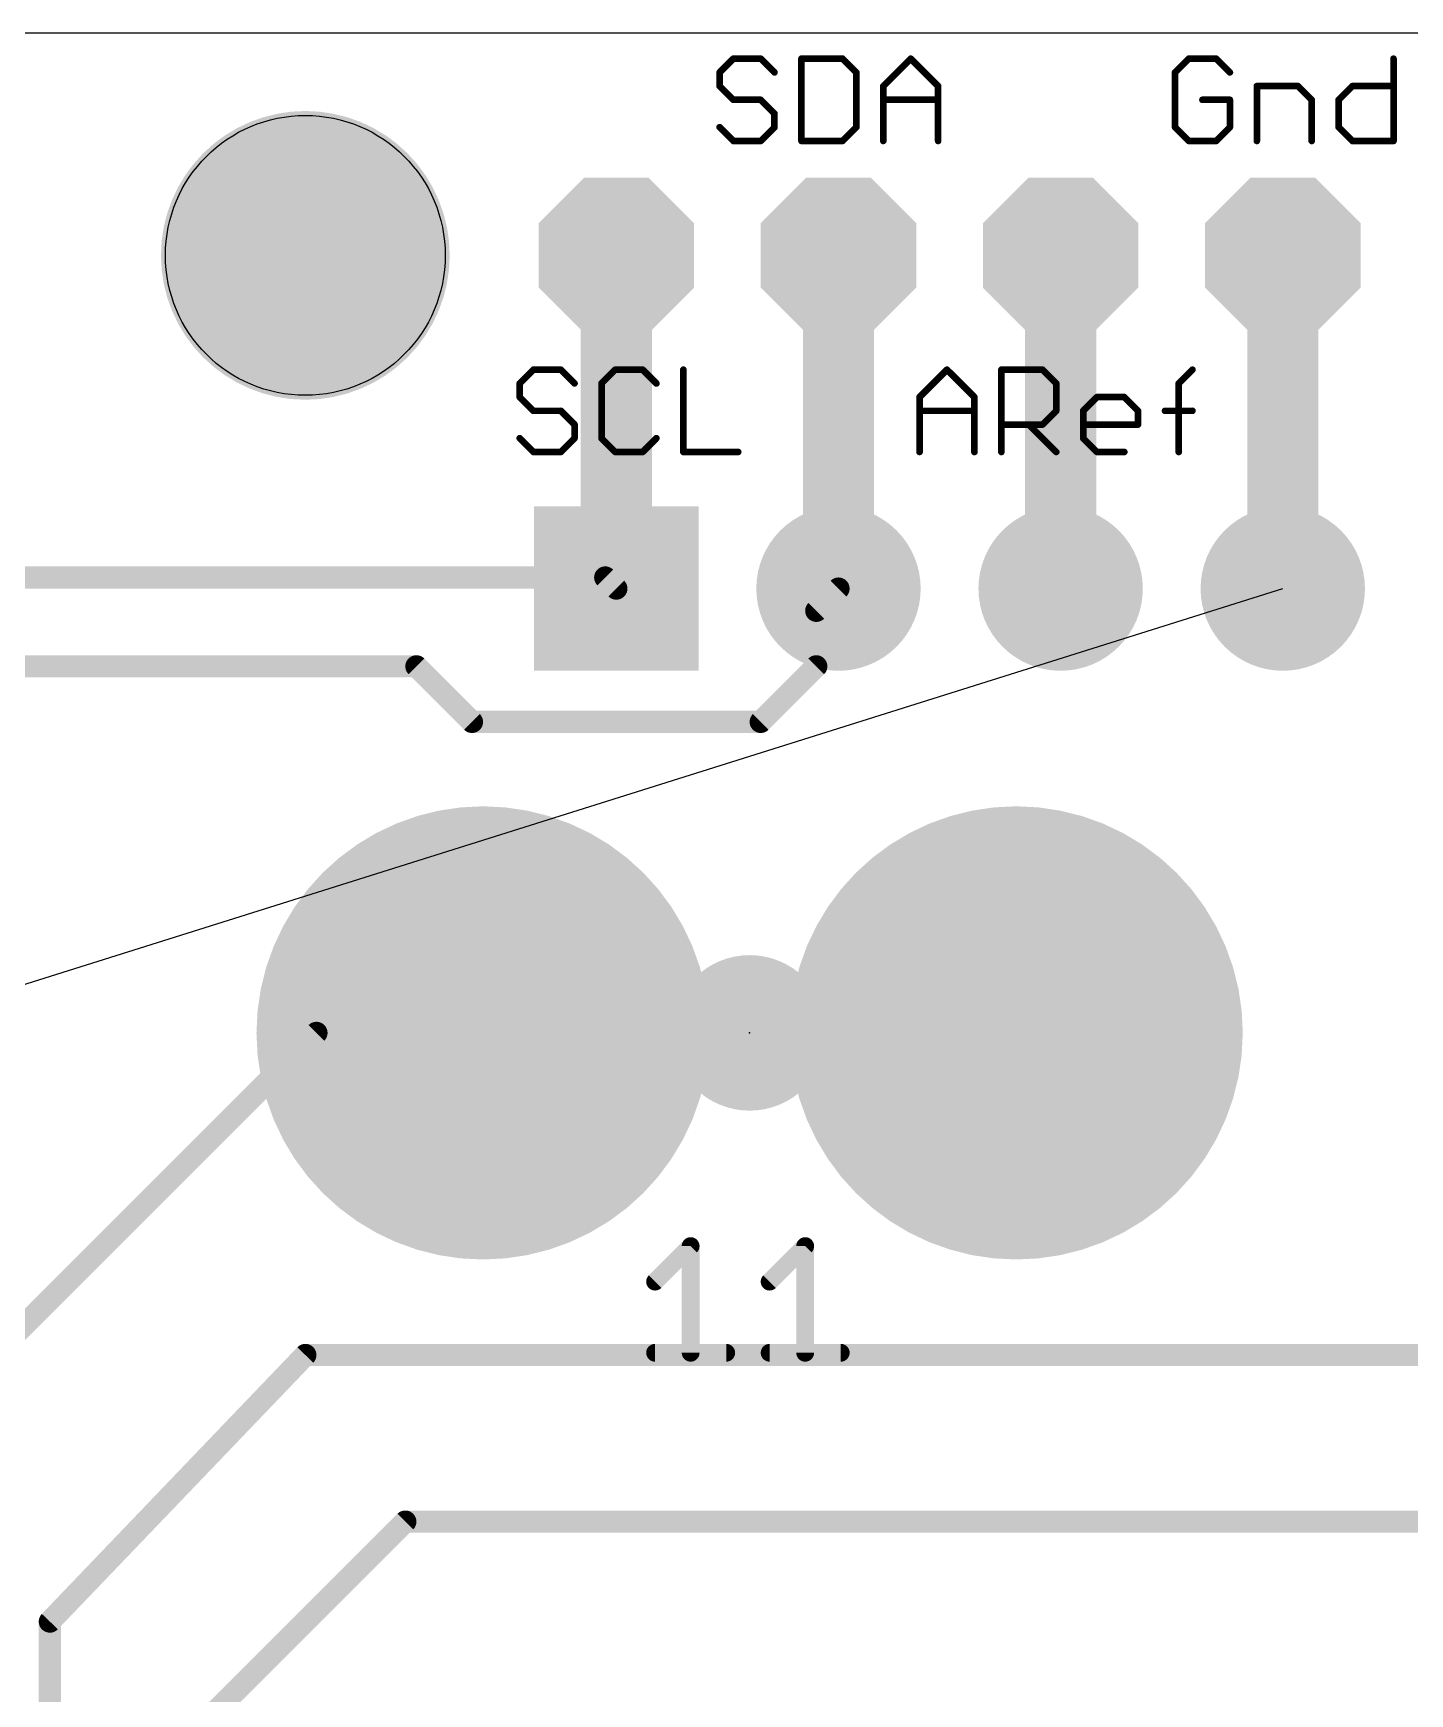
# Model space of a CAD drawing. Extents: x 0 to 68.6, y 0 to 53.3.
# Drawn here: x 12.13 to 27.87, y 34.35 to 53.34 of the extents above; entities that cross this region are included whole.
import ezdxf

# ---------------------------------------------------------------- set-up
doc = ezdxf.new("R2010")
doc.units = 0
for name, color, linetype in [('1', 12, 'CONTINUOUS'), ('17', 110, 'CONTINUOUS'), ('19', 53, 'CONTINUOUS'), ('20', 53, 'CONTINUOUS'), ('21', 40, 'CONTINUOUS'), ('23', 53, 'CONTINUOUS'), ('29', 253, 'CONTINUOUS')]:
    doc.layers.add(name, color=color, linetype=linetype)

# ---------------------------------------------------------------- blocks, each defined once
blk = doc.blocks.new('ROUNDP')
at = {"const_width": 0.5}
blk.add_lwpolyline([(0, -0.25, 1), (0, 0.25, 1), (0, -0.25)], format="xyb", dxfattribs=at)
blk = doc.blocks.new('SQUAREP')
blk.add_solid([(-0.5, -0.5), (0.5, -0.5), (-0.5, 0.5), (0.5, 0.5)])
blk = doc.blocks.new('OCTAGONP')
at = {"const_width": 0.5}
blk.add_lwpolyline([(-0.25, -0.1036), (-0.25, 0.1036), (-0.1036, 0.25), (0.1036, 0.25), (0.25, 0.1036), (0.25, -0.1036), (0.1036, -0.25), (-0.1036, -0.25), (-0.25, -0.1036), (-0.25, 0.1036)], dxfattribs=at)

msp = doc.modelspace()

# ---------------------------------------------------------------- linework, layer by layer
at = {"layer": '1'}
for points, const_width in [([(18.796, 50.8), (18.796, 46.99)], 0.8128), ([(21.336, 50.8), (21.336, 46.99)], 0.8128), ([(23.876, 50.8), (23.876, 46.99)], 0.8128), ([(26.416, 50.8), (26.416, 46.99)], 0.8128), ([(3.81, 47.117), (18.669, 47.117)], 0.254), ([(18.669, 47.117), (18.796, 46.99)], 0.254), ([(21.082, 46.736), (21.336, 46.99)], 0.254), ([(21.082, 46.101), (21.082, 46.736)], 0.254), ([(7.747, 46.101), (16.51, 46.101)], 0.254), ([(16.51, 46.101), (17.145, 45.466)], 0.254), ([(20.447, 45.466), (21.082, 46.101)], 0.254), ([(17.145, 45.466), (20.447, 45.466)], 0.254), ([(11.43, 37.973), (15.367, 41.91)], 0.254), ([(15.367, 41.91), (17.272, 41.91)], 0.254), ([(17.272, 41.91), (20.32, 41.91)], 0.254), ([(20.32, 41.91), (23.368, 41.91)], 0.254), ([(12.319, 35.179), (15.24, 38.227)], 0.254), ([(15.24, 38.227), (28.575, 38.227)], 0.254), ([(13.208, 33.147), (16.383, 36.322)], 0.254), ([(16.383, 36.322), (46.99, 36.322)], 0.254), ([(12.319, 32.131), (12.319, 35.179)], 0.254)]:
    msp.add_lwpolyline(points, dxfattribs=dict(at, const_width=const_width))
for points, const_width in [([(18.9992, 50.8, 1), (18.5928, 50.8)], 0.4064), ([(21.5392, 50.8, 1), (21.1328, 50.8)], 0.4064), ([(24.0792, 50.8, 1), (23.6728, 50.8)], 0.4064), ([(26.6192, 50.8, 1), (26.2128, 50.8)], 0.4064), ([(18.5928, 46.99, 1), (18.9992, 46.99)], 0.4064), ([(18.7139, 47.1619, 1), (18.6241, 47.0721)], 0.127), ([(18.669, 47.0535, 1), (18.669, 47.1805)], 0.127), ([(18.7511, 46.9451, 1), (18.8409, 47.0349)], 0.127), ([(21.1328, 46.99, 1), (21.5392, 46.99)], 0.4064), ([(21.3809, 46.9451, 1), (21.2911, 47.0349)], 0.127), ([(23.6728, 46.99, 1), (24.0792, 46.99)], 0.4064), ([(26.2128, 46.99, 1), (26.6192, 46.99)], 0.4064), ([(21.1455, 46.736, 1), (21.0185, 46.736)], 0.127), ([(21.0371, 46.7809, 1), (21.1269, 46.6911)], 0.127), ([(16.5549, 46.1459, 1), (16.4651, 46.0561)], 0.127), ([(16.51, 46.0375, 1), (16.51, 46.1645)], 0.127), ([(21.0185, 46.101, 1), (21.1455, 46.101)], 0.127), ([(21.1269, 46.0561, 1), (21.0371, 46.1459)], 0.127), ([(17.145, 45.5295, 1), (17.145, 45.4025)], 0.127), ([(17.1001, 45.4211, 1), (17.1899, 45.5109)], 0.127), ([(20.4021, 45.5109, 1), (20.4919, 45.4211)], 0.127), ([(20.447, 45.4025, 1), (20.447, 45.5295)], 0.127), ([(15.367, 41.9735, 1), (15.367, 41.8465)], 0.127), ([(15.4119, 41.8651, 1), (15.3221, 41.9549)], 0.127), ([(17.272, 41.9735, 1), (17.272, 41.8465)], 0.127), ([(17.272, 41.8465, 1), (17.272, 41.9735)], 0.127), ([(20.32, 41.9735, 1), (20.32, 41.8465)], 0.127), ([(20.32, 41.8465, 1), (20.32, 41.9735)], 0.127), ([(23.368, 41.8465, 1), (23.368, 41.9735)], 0.127), ([(15.24, 38.2905, 1), (15.24, 38.1635)], 0.127), ([(15.2858, 38.1831, 1), (15.1942, 38.2709)], 0.127), ([(16.383, 36.3855, 1), (16.383, 36.2585)], 0.127), ([(16.4279, 36.2771, 1), (16.3381, 36.3669)], 0.127), ([(12.3825, 35.179, 1), (12.2555, 35.179)], 0.127), ([(12.2732, 35.2229, 1), (12.3648, 35.1351)], 0.127)]:
    msp.add_lwpolyline(points, format="xyb", dxfattribs=dict(at, const_width=const_width))
at = {"layer": '19'}
msp.add_line((10.668, 42.037), (26.416, 46.99), dxfattribs=at)
at = {"layer": '20'}
msp.add_line((64.516, 53.34), (0, 53.34), dxfattribs=at)
msp.add_circle((15.24, 50.8), 1.6, dxfattribs=at)
at = {"layer": '21'}
for points, const_width in [([(20.1339, 53.0487), (19.9771, 52.8919)], 0.0762), ([(20.4474, 53.0487), (20.1339, 53.0487)], 0.0762), ([(20.6042, 52.8919), (20.4474, 53.0487)], 0.0762), ([(20.9126, 53.0487), (20.9126, 52.1081)], 0.0762), ([(21.3829, 53.0487), (20.9126, 53.0487)], 0.0762), ([(21.5397, 52.8919), (21.3829, 53.0487)], 0.0762), ([(21.8481, 52.7352), (22.1617, 53.0487)], 0.0762), ([(22.1617, 53.0487), (22.4752, 52.7352)], 0.0762), ([(25.3409, 53.0487), (25.1841, 52.8919)], 0.0762), ([(25.6544, 53.0487), (25.3409, 53.0487)], 0.0762), ([(25.8112, 52.8919), (25.6544, 53.0487)], 0.0762), ([(27.6822, 53.0487), (27.6822, 52.1081)], 0.0762), ([(19.9771, 52.8919), (19.9771, 52.7352)], 0.0762), ([(21.5397, 52.2649), (21.5397, 52.8919)], 0.0762), ([(25.1841, 52.8919), (25.1841, 52.2649)], 0.0762), ([(19.9771, 52.7352), (20.1339, 52.5784)], 0.0762), ([(20.1339, 52.5784), (20.4474, 52.5784)], 0.0762), ([(20.4474, 52.5784), (20.6042, 52.4216)], 0.0762), ([(21.8481, 52.1081), (21.8481, 52.7352)], 0.0762), ([(21.8481, 52.5784), (22.4752, 52.5784)], 0.0762), ([(22.4752, 52.7352), (22.4752, 52.1081)], 0.0762), ([(25.8112, 52.5784), (25.4976, 52.5784)], 0.0762), ([(25.8112, 52.2649), (25.8112, 52.5784)], 0.0762), ([(26.1196, 52.1081), (26.1196, 52.7352)], 0.0762), ([(26.1196, 52.7352), (26.5899, 52.7352)], 0.0762), ([(26.5899, 52.7352), (26.7467, 52.5784)], 0.0762), ([(26.7467, 52.5784), (26.7467, 52.1081)], 0.0762), ([(27.0551, 52.5784), (27.2119, 52.7352)], 0.0762), ([(27.0551, 52.2649), (27.0551, 52.5784)], 0.0762), ([(27.2119, 52.7352), (27.6822, 52.7352)], 0.0762), ([(20.6042, 52.4216), (20.6042, 52.2649)], 0.0762), ([(20.1339, 52.1081), (19.9771, 52.2649)], 0.0762), ([(20.6042, 52.2649), (20.4474, 52.1081)], 0.0762), ([(21.3829, 52.1081), (21.5397, 52.2649)], 0.0762), ([(25.1841, 52.2649), (25.3409, 52.1081)], 0.0762), ([(25.6544, 52.1081), (25.8112, 52.2649)], 0.0762), ([(27.2119, 52.1081), (27.0551, 52.2649)], 0.0762), ([(20.4474, 52.1081), (20.1339, 52.1081)], 0.0762), ([(20.9126, 52.1081), (21.3829, 52.1081)], 0.0762), ([(25.3409, 52.1081), (25.6544, 52.1081)], 0.0762), ([(27.6822, 52.1081), (27.2119, 52.1081)], 0.0762), ([(17.8479, 49.4927), (17.6911, 49.3359)], 0.0762), ([(17.6911, 49.3359), (17.6911, 49.1792)], 0.0762), ([(18.1614, 49.4927), (17.8479, 49.4927)], 0.0762), ([(18.3182, 49.3359), (18.1614, 49.4927)], 0.0762), ([(18.7834, 49.4927), (18.6266, 49.3359)], 0.0762), ([(18.6266, 49.3359), (18.6266, 48.7089)], 0.0762), ([(19.0969, 49.4927), (18.7834, 49.4927)], 0.0762), ([(19.2537, 49.3359), (19.0969, 49.4927)], 0.0762), ([(19.5621, 49.4927), (19.5621, 48.5521)], 0.0762), ([(22.2631, 49.1792), (22.5766, 49.4927)], 0.0762), ([(22.5766, 49.4927), (22.8902, 49.1792)], 0.0762), ([(23.1986, 48.5521), (23.1986, 49.4927)], 0.0762), ([(23.1986, 49.4927), (23.6689, 49.4927)], 0.0762), ([(23.6689, 49.4927), (23.8257, 49.3359)], 0.0762), ([(23.8257, 49.3359), (23.8257, 49.0224)], 0.0762), ([(25.2264, 49.3359), (25.3832, 49.4927)], 0.0762), ([(25.2264, 48.5521), (25.2264, 49.3359)], 0.0762), ([(17.6911, 49.1792), (17.8479, 49.0224)], 0.0762), ([(22.2631, 48.5521), (22.2631, 49.1792)], 0.0762), ([(22.8902, 49.1792), (22.8902, 48.5521)], 0.0762), ([(24.1341, 49.0224), (24.2909, 49.1792)], 0.0762), ([(24.2909, 49.1792), (24.6044, 49.1792)], 0.0762), ([(24.6044, 49.1792), (24.7612, 49.0224)], 0.0762), ([(17.8479, 49.0224), (18.1614, 49.0224)], 0.0762), ([(18.1614, 49.0224), (18.3182, 48.8656)], 0.0762), ([(22.2631, 49.0224), (22.8902, 49.0224)], 0.0762), ([(23.8257, 49.0224), (23.6689, 48.8656)], 0.0762), ([(24.1341, 48.7089), (24.1341, 49.0224)], 0.0762), ([(24.7612, 49.0224), (24.7612, 48.8656)], 0.0762), ([(25.0697, 49.0224), (25.3832, 49.0224)], 0.0762), ([(18.3182, 48.8656), (18.3182, 48.7089)], 0.0762), ([(23.6689, 48.8656), (23.1986, 48.8656)], 0.0762), ([(23.5122, 48.8656), (23.8257, 48.5521)], 0.0762), ([(24.7612, 48.8656), (24.1341, 48.8656)], 0.0762), ([(17.8479, 48.5521), (17.6911, 48.7089)], 0.0762), ([(18.3182, 48.7089), (18.1614, 48.5521)], 0.0762), ([(18.6266, 48.7089), (18.7834, 48.5521)], 0.0762), ([(19.0969, 48.5521), (19.2537, 48.7089)], 0.0762), ([(24.2909, 48.5521), (24.1341, 48.7089)], 0.0762), ([(18.1614, 48.5521), (17.8479, 48.5521)], 0.0762), ([(18.7834, 48.5521), (19.0969, 48.5521)], 0.0762), ([(19.5621, 48.5521), (20.1892, 48.5521)], 0.0762), ([(24.6044, 48.5521), (24.2909, 48.5521)], 0.0762), ([(19.2389, 39.0659), (19.6456, 39.4726)], 0.2032), ([(19.6456, 39.4726), (19.6456, 38.2524)], 0.2032), ([(20.5486, 39.0659), (20.9553, 39.4726)], 0.2032), ([(20.9553, 39.4726), (20.9553, 38.2524)], 0.2032), ([(19.2389, 38.2524), (20.0524, 38.2524)], 0.2032), ([(20.5486, 38.2524), (21.3621, 38.2524)], 0.2032)]:
    msp.add_lwpolyline(points, dxfattribs=dict(at, const_width=const_width))
for points, const_width in [([(20.1339, 53.0678, 1), (20.1339, 53.0297)], 0.0381), ([(20.1473, 53.0352, 1), (20.1204, 53.0622)], 0.0381), ([(20.4609, 53.0622, 1), (20.4339, 53.0352)], 0.0381), ([(20.4474, 53.0297, 1), (20.4474, 53.0678)], 0.0381), ([(20.9317, 53.0487, 1), (20.8936, 53.0487)], 0.0381), ([(20.9126, 53.0678, 1), (20.9126, 53.0297)], 0.0381), ([(21.3964, 53.0622, 1), (21.3694, 53.0352)], 0.0381), ([(21.3829, 53.0297, 1), (21.3829, 53.0678)], 0.0381), ([(22.1751, 53.0622, 1), (22.1482, 53.0352)], 0.0381), ([(22.1751, 53.0352, 1), (22.1482, 53.0622)], 0.0381), ([(25.3409, 53.0678, 1), (25.3409, 53.0297)], 0.0381), ([(25.3543, 53.0352, 1), (25.3274, 53.0622)], 0.0381), ([(25.6679, 53.0622, 1), (25.6409, 53.0352)], 0.0381), ([(25.6544, 53.0297, 1), (25.6544, 53.0678)], 0.0381), ([(27.7013, 53.0487, 1), (27.6632, 53.0487)], 0.0381), ([(19.9636, 52.9054, 1), (19.9906, 52.8785)], 0.0381), ([(19.9962, 52.8919, 1), (19.9581, 52.8919)], 0.0381), ([(20.5907, 52.8785, 1), (20.6176, 52.9054)], 0.0381), ([(21.5587, 52.8919, 1), (21.5206, 52.8919)], 0.0381), ([(21.5262, 52.8785, 1), (21.5532, 52.9054)], 0.0381), ([(25.2032, 52.8919, 1), (25.1651, 52.8919)], 0.0381), ([(25.1706, 52.9054, 1), (25.1976, 52.8785)], 0.0381), ([(25.7977, 52.8785, 1), (25.8246, 52.9054)], 0.0381), ([(19.9906, 52.7486, 1), (19.9636, 52.7217)], 0.0381), ([(19.9581, 52.7352, 1), (19.9962, 52.7352)], 0.0381), ([(20.1339, 52.5975, 1), (20.1339, 52.5594)], 0.0381), ([(20.1204, 52.5649, 1), (20.1473, 52.5919)], 0.0381), ([(20.4609, 52.5919, 1), (20.4339, 52.5649)], 0.0381), ([(20.4474, 52.5594, 1), (20.4474, 52.5975)], 0.0381), ([(21.8481, 52.5975, 1), (21.8481, 52.5594)], 0.0381), ([(21.8672, 52.7352, 1), (21.8291, 52.7352)], 0.0381), ([(21.8347, 52.7486, 1), (21.8616, 52.7217)], 0.0381), ([(22.4943, 52.7352, 1), (22.4562, 52.7352)], 0.0381), ([(22.4617, 52.7217, 1), (22.4887, 52.7486)], 0.0381), ([(22.4752, 52.5594, 1), (22.4752, 52.5975)], 0.0381), ([(25.4976, 52.5975, 1), (25.4976, 52.5594)], 0.0381), ([(25.8302, 52.5784, 1), (25.7921, 52.5784)], 0.0381), ([(25.8112, 52.5594, 1), (25.8112, 52.5975)], 0.0381), ([(26.1196, 52.7542, 1), (26.1196, 52.7161)], 0.0381), ([(26.1387, 52.7352, 1), (26.1006, 52.7352)], 0.0381), ([(26.6034, 52.7486, 1), (26.5764, 52.7217)], 0.0381), ([(26.5899, 52.7161, 1), (26.5899, 52.7542)], 0.0381), ([(26.7657, 52.5784, 1), (26.7276, 52.5784)], 0.0381), ([(26.7332, 52.5649, 1), (26.7602, 52.5919)], 0.0381), ([(27.0417, 52.5919, 1), (27.0686, 52.5649)], 0.0381), ([(27.0742, 52.5784, 1), (27.0361, 52.5784)], 0.0381), ([(27.2119, 52.7542, 1), (27.2119, 52.7161)], 0.0381), ([(27.2254, 52.7217, 1), (27.1984, 52.7486)], 0.0381), ([(27.6822, 52.7161, 1), (27.6822, 52.7542)], 0.0381), ([(20.6232, 52.4216, 1), (20.5851, 52.4216)], 0.0381), ([(20.5907, 52.4082, 1), (20.6176, 52.4351)], 0.0381), ([(19.9906, 52.2783, 1), (19.9636, 52.2514)], 0.0381), ([(20.5851, 52.2649, 1), (20.6232, 52.2649)], 0.0381), ([(20.6176, 52.2514, 1), (20.5907, 52.2783)], 0.0381), ([(21.5206, 52.2649, 1), (21.5587, 52.2649)], 0.0381), ([(21.5532, 52.2514, 1), (21.5262, 52.2783)], 0.0381), ([(25.1976, 52.2783, 1), (25.1706, 52.2514)], 0.0381), ([(25.1651, 52.2649, 1), (25.2032, 52.2649)], 0.0381), ([(25.7921, 52.2649, 1), (25.8302, 52.2649)], 0.0381), ([(25.8246, 52.2514, 1), (25.7977, 52.2783)], 0.0381), ([(27.0686, 52.2783, 1), (27.0417, 52.2514)], 0.0381), ([(27.0361, 52.2649, 1), (27.0742, 52.2649)], 0.0381), ([(20.1339, 52.1272, 1), (20.1339, 52.0891)], 0.0381), ([(20.1204, 52.0946, 1), (20.1473, 52.1216)], 0.0381), ([(20.4339, 52.1216, 1), (20.4609, 52.0946)], 0.0381), ([(20.4474, 52.0891, 1), (20.4474, 52.1272)], 0.0381), ([(20.9126, 52.1272, 1), (20.9126, 52.0891)], 0.0381), ([(20.8936, 52.1081, 1), (20.9317, 52.1081)], 0.0381), ([(21.3694, 52.1216, 1), (21.3964, 52.0946)], 0.0381), ([(21.3829, 52.0891, 1), (21.3829, 52.1272)], 0.0381), ([(21.8291, 52.1081, 1), (21.8672, 52.1081)], 0.0381), ([(22.4562, 52.1081, 1), (22.4943, 52.1081)], 0.0381), ([(25.3409, 52.1272, 1), (25.3409, 52.0891)], 0.0381), ([(25.3274, 52.0946, 1), (25.3543, 52.1216)], 0.0381), ([(25.6409, 52.1216, 1), (25.6679, 52.0946)], 0.0381), ([(25.6544, 52.0891, 1), (25.6544, 52.1272)], 0.0381), ([(26.1006, 52.1081, 1), (26.1387, 52.1081)], 0.0381), ([(26.7276, 52.1081, 1), (26.7657, 52.1081)], 0.0381), ([(27.2119, 52.1272, 1), (27.2119, 52.0891)], 0.0381), ([(27.1984, 52.0946, 1), (27.2254, 52.1216)], 0.0381), ([(27.6632, 52.1081, 1), (27.7013, 52.1081)], 0.0381), ([(27.6822, 52.0891, 1), (27.6822, 52.1272)], 0.0381), ([(17.6776, 49.3494, 1), (17.7046, 49.3225)], 0.0381), ([(17.7102, 49.3359, 1), (17.6721, 49.3359)], 0.0381), ([(17.8479, 49.5118, 1), (17.8479, 49.4737)], 0.0381), ([(17.8613, 49.4792, 1), (17.8344, 49.5062)], 0.0381), ([(18.1749, 49.5062, 1), (18.1479, 49.4792)], 0.0381), ([(18.1614, 49.4737, 1), (18.1614, 49.5118)], 0.0381), ([(18.3047, 49.3225, 1), (18.3316, 49.3494)], 0.0381), ([(18.6131, 49.3494, 1), (18.6401, 49.3225)], 0.0381), ([(18.6457, 49.3359, 1), (18.6076, 49.3359)], 0.0381), ([(18.7834, 49.5118, 1), (18.7834, 49.4737)], 0.0381), ([(18.7969, 49.4792, 1), (18.7699, 49.5062)], 0.0381), ([(19.1104, 49.5062, 1), (19.0834, 49.4792)], 0.0381), ([(19.0969, 49.4737, 1), (19.0969, 49.5118)], 0.0381), ([(19.2402, 49.3225, 1), (19.2672, 49.3494)], 0.0381), ([(19.5812, 49.4927, 1), (19.5431, 49.4927)], 0.0381), ([(22.5901, 49.5062, 1), (22.5632, 49.4792)], 0.0381), ([(22.5901, 49.4792, 1), (22.5632, 49.5062)], 0.0381), ([(23.1986, 49.5118, 1), (23.1986, 49.4737)], 0.0381), ([(23.2177, 49.4927, 1), (23.1796, 49.4927)], 0.0381), ([(23.6824, 49.5062, 1), (23.6554, 49.4792)], 0.0381), ([(23.6689, 49.4737, 1), (23.6689, 49.5118)], 0.0381), ([(23.8447, 49.3359, 1), (23.8066, 49.3359)], 0.0381), ([(23.8122, 49.3225, 1), (23.8392, 49.3494)], 0.0381), ([(25.2455, 49.3359, 1), (25.2074, 49.3359)], 0.0381), ([(25.213, 49.3494, 1), (25.2399, 49.3225)], 0.0381), ([(25.3967, 49.4792, 1), (25.3697, 49.5062)], 0.0381), ([(17.7046, 49.1926, 1), (17.6776, 49.1657)], 0.0381), ([(17.6721, 49.1792, 1), (17.7102, 49.1792)], 0.0381), ([(22.2822, 49.1792, 1), (22.2441, 49.1792)], 0.0381), ([(22.2496, 49.1926, 1), (22.2766, 49.1657)], 0.0381), ([(22.9092, 49.1792, 1), (22.8711, 49.1792)], 0.0381), ([(22.8767, 49.1657, 1), (22.9036, 49.1926)], 0.0381), ([(24.2909, 49.1982, 1), (24.2909, 49.1601)], 0.0381), ([(24.3044, 49.1657, 1), (24.2774, 49.1926)], 0.0381), ([(24.6179, 49.1926, 1), (24.591, 49.1657)], 0.0381), ([(24.6044, 49.1601, 1), (24.6044, 49.1982)], 0.0381), ([(17.8479, 49.0415, 1), (17.8479, 49.0034)], 0.0381), ([(17.8344, 49.0089, 1), (17.8613, 49.0359)], 0.0381), ([(18.1749, 49.0359, 1), (18.1479, 49.0089)], 0.0381), ([(18.1614, 49.0034, 1), (18.1614, 49.0415)], 0.0381), ([(22.2631, 49.0415, 1), (22.2631, 49.0034)], 0.0381), ([(22.8902, 49.0034, 1), (22.8902, 49.0415)], 0.0381), ([(23.8066, 49.0224, 1), (23.8447, 49.0224)], 0.0381), ([(23.8392, 49.0089, 1), (23.8122, 49.0359)], 0.0381), ([(24.1532, 49.0224, 1), (24.1151, 49.0224)], 0.0381), ([(24.1207, 49.0359, 1), (24.1476, 49.0089)], 0.0381), ([(24.7803, 49.0224, 1), (24.7422, 49.0224)], 0.0381), ([(24.7477, 49.0089, 1), (24.7747, 49.0359)], 0.0381), ([(25.0697, 49.0415, 1), (25.0697, 49.0034)], 0.0381), ([(25.3832, 49.0034, 1), (25.3832, 49.0415)], 0.0381), ([(18.3372, 48.8656, 1), (18.2991, 48.8656)], 0.0381), ([(18.3047, 48.8522, 1), (18.3316, 48.8791)], 0.0381), ([(23.1986, 48.8847, 1), (23.1986, 48.8466)], 0.0381), ([(23.5256, 48.8791, 1), (23.4987, 48.8522)], 0.0381), ([(23.6554, 48.8791, 1), (23.6824, 48.8522)], 0.0381), ([(23.6689, 48.8466, 1), (23.6689, 48.8847)], 0.0381), ([(24.1341, 48.8847, 1), (24.1341, 48.8466)], 0.0381), ([(24.7422, 48.8656, 1), (24.7803, 48.8656)], 0.0381), ([(24.7612, 48.8466, 1), (24.7612, 48.8847)], 0.0381), ([(17.7046, 48.7223, 1), (17.6776, 48.6954)], 0.0381), ([(18.2991, 48.7089, 1), (18.3372, 48.7089)], 0.0381), ([(18.3316, 48.6954, 1), (18.3047, 48.7223)], 0.0381), ([(18.6401, 48.7223, 1), (18.6131, 48.6954)], 0.0381), ([(18.6076, 48.7089, 1), (18.6457, 48.7089)], 0.0381), ([(19.2672, 48.6954, 1), (19.2402, 48.7223)], 0.0381), ([(24.1151, 48.7089, 1), (24.1532, 48.7089)], 0.0381), ([(24.1476, 48.7223, 1), (24.1207, 48.6954)], 0.0381), ([(17.8479, 48.5712, 1), (17.8479, 48.5331)], 0.0381), ([(17.8344, 48.5386, 1), (17.8613, 48.5656)], 0.0381), ([(18.1479, 48.5656, 1), (18.1749, 48.5386)], 0.0381), ([(18.1614, 48.5331, 1), (18.1614, 48.5712)], 0.0381), ([(18.7834, 48.5712, 1), (18.7834, 48.5331)], 0.0381), ([(18.7699, 48.5386, 1), (18.7969, 48.5656)], 0.0381), ([(19.0834, 48.5656, 1), (19.1104, 48.5386)], 0.0381), ([(19.0969, 48.5331, 1), (19.0969, 48.5712)], 0.0381), ([(19.5621, 48.5712, 1), (19.5621, 48.5331)], 0.0381), ([(19.5431, 48.5521, 1), (19.5812, 48.5521)], 0.0381), ([(20.1892, 48.5331, 1), (20.1892, 48.5712)], 0.0381), ([(22.2441, 48.5521, 1), (22.2822, 48.5521)], 0.0381), ([(22.8711, 48.5521, 1), (22.9092, 48.5521)], 0.0381), ([(23.1796, 48.5521, 1), (23.2177, 48.5521)], 0.0381), ([(23.8122, 48.5386, 1), (23.8392, 48.5656)], 0.0381), ([(24.2909, 48.5712, 1), (24.2909, 48.5331)], 0.0381), ([(24.2774, 48.5386, 1), (24.3044, 48.5656)], 0.0381), ([(24.6044, 48.5331, 1), (24.6044, 48.5712)], 0.0381), ([(25.2074, 48.5521, 1), (25.2455, 48.5521)], 0.0381), ([(19.6964, 39.4726, 1), (19.5948, 39.4726)], 0.1016), ([(19.6815, 39.4367, 1), (19.6097, 39.5086)], 0.1016), ([(21.0061, 39.4726, 1), (20.9045, 39.4726)], 0.1016), ([(20.9913, 39.4367, 1), (20.9194, 39.5086)], 0.1016), ([(19.203, 39.1018, 1), (19.2748, 39.03)], 0.1016), ([(20.5127, 39.1018, 1), (20.5845, 39.03)], 0.1016), ([(19.2389, 38.3032, 1), (19.2389, 38.2016)], 0.1016), ([(20.0524, 38.2016, 1), (20.0524, 38.3032)], 0.1016), ([(20.5486, 38.3032, 1), (20.5486, 38.2016)], 0.1016), ([(21.3621, 38.2016, 1), (21.3621, 38.3032)], 0.1016), ([(19.5948, 38.2524, 1), (19.6964, 38.2524)], 0.1016), ([(20.9045, 38.2524, 1), (21.0061, 38.2524)], 0.1016)]:
    msp.add_lwpolyline(points, format="xyb", dxfattribs=dict(at, const_width=const_width))
at = {"layer": '23'}
msp.add_point((20.32, 41.91), dxfattribs=at)
msp.add_point((20.32, 41.91), dxfattribs=at)
at = {"layer": '29', "const_width": 1.6508}
msp.add_lwpolyline([(15.24, 49.9746, 1), (15.24, 51.6254, 1), (15.24, 49.9746)], format="xyb", dxfattribs=at)

# ---------------------------------------------------------------- block references
at = {"layer": '17', "xscale": 1.6764, "yscale": 1.6764}
for p in [(18.796, 50.8), (18.796, 50.8), (21.336, 50.8), (21.336, 50.8), (23.876, 50.8), (23.876, 50.8), (26.416, 50.8), (26.416, 50.8)]:
    msp.add_blockref('OCTAGONP', p, dxfattribs=at)
at = {"layer": '17'}
for name, p, xscale, yscale, rotation in [('SQUAREP', (18.796, 46.99), 1.778, 1.778, 90), ('SQUAREP', (18.796, 46.99), 1.778, 1.778, 90), ('ROUNDP', (21.336, 46.99), 1.778, 1.778, 90), ('ROUNDP', (21.336, 46.99), 1.778, 1.778, 90), ('ROUNDP', (23.876, 46.99), 1.778, 1.778, 90), ('ROUNDP', (23.876, 46.99), 1.778, 1.778, 90), ('ROUNDP', (26.416, 46.99), 1.778, 1.778, 90), ('ROUNDP', (26.416, 46.99), 1.778, 1.778, 90), ('ROUNDP', (17.272, 41.91), 5.08, 5.08, 90), ('ROUNDP', (17.272, 41.91), 5.08, 5.08, 90), ('ROUNDP', (23.368, 41.91), 5.08, 5.08, 90), ('ROUNDP', (23.368, 41.91), 5.08, 5.08, 90), ('ROUNDP', (20.32, 41.91), 1.6764, 1.6764, 180), ('ROUNDP', (20.32, 41.91), 1.6764, 1.6764, 180)]:
    msp.add_blockref(name, p, dxfattribs=dict(at, xscale=xscale, yscale=yscale, rotation=rotation))
at = {"layer": '29', "xscale": 1.778, "yscale": 1.778}
for p in [(18.796, 50.8), (21.336, 50.8), (23.876, 50.8), (26.416, 50.8)]:
    msp.add_blockref('OCTAGONP', p, dxfattribs=at)
at = {"layer": '29'}
for name, p, xscale, yscale, rotation in [('SQUAREP', (18.796, 46.99), 1.8796, 1.8796, 90), ('ROUNDP', (21.336, 46.99), 1.8796, 1.8796, 90), ('ROUNDP', (23.876, 46.99), 1.8796, 1.8796, 90), ('ROUNDP', (26.416, 46.99), 1.8796, 1.8796, 90), ('ROUNDP', (17.272, 41.91), 5.1816, 5.1816, 90), ('ROUNDP', (23.368, 41.91), 5.1816, 5.1816, 90), ('ROUNDP', (20.32, 41.91), 1.778, 1.778, 180)]:
    msp.add_blockref(name, p, dxfattribs=dict(at, xscale=xscale, yscale=yscale, rotation=rotation))

doc.saveas('drawing.dxf')
